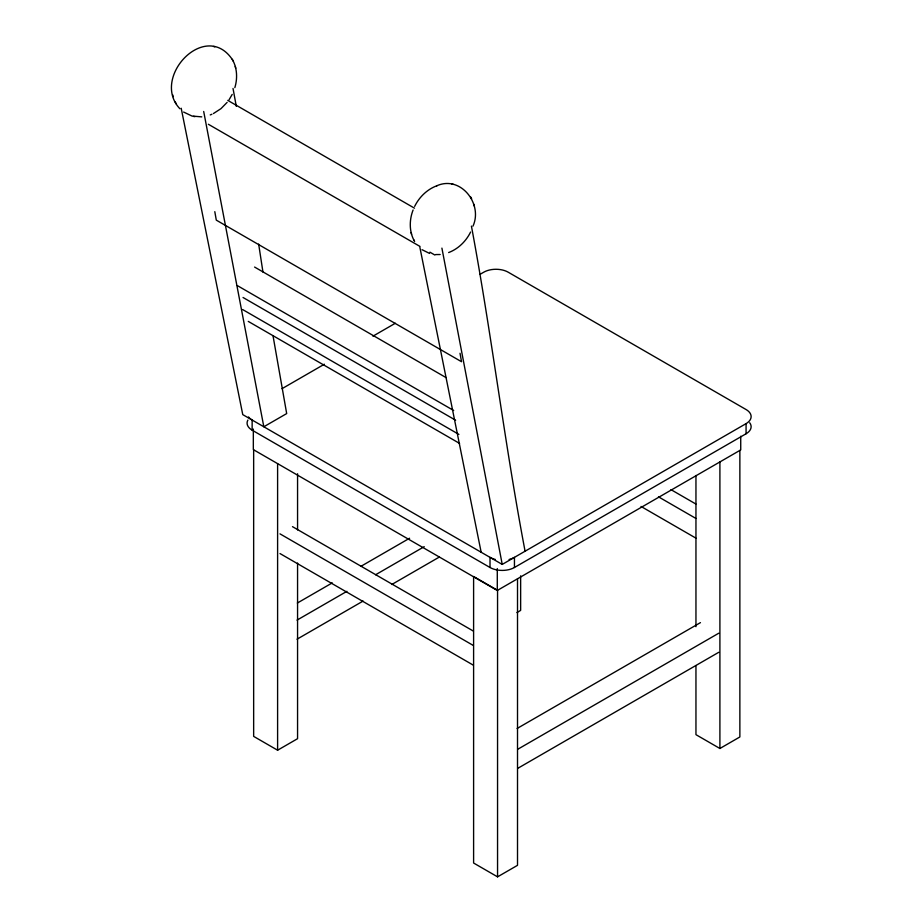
<?xml version="1.0" encoding="UTF-8"?>
<svg xmlns="http://www.w3.org/2000/svg" width="923" height="923" viewBox="0 0 923 923"><rect width="100%" height="100%" fill="white"/><g stroke="black" fill="none" stroke-linecap="round" stroke-linejoin="round"><path stroke-width="1.38" d="M179.881 108.741C150.299 77.555 205.76 19.048 232.619 59.983M234.846 87.639C237.673 78.351 237.199 67.783 232.238 59.291M414.623 241.491C409.074 231.996 409.154 220.032 413.1 209.971M472.98 226.147C483.133 203.821 460.565 174.966 436.614 185.858M232.204 94.4L229.054 99.776M414.658 206.383C419.25 197.072 427.222 189.25 437.064 185.696M470.603 232.042C466.08 241.203 458.293 248.922 448.647 252.556M227.116 102.384L220.989 108.637L213.432 113.541M282.023 388.675L324.365 364.227M372.938 336.18L395.356 323.246M480.029 274.35L483.767 272.193A17.272 9.968 0 0 1 508.192 272.193L746.072 409.535A17.272 9.968 0 0 1 746.072 423.634L746.072 433.764L514.446 567.495A17.272 9.968 0 0 1 490.009 567.495L252.141 430.164A17.272 9.968 0 0 1 247.895 420.08M297.344 603.042L332.268 582.886M360.951 566.318L409.593 538.236M297.01 620.129L346.898 591.331M375.58 574.764L424.222 546.681M297.01 639.212L363.108 601.058M391.802 584.49L439.186 557.134M181.196 108.245L242.761 414.612L502.227 564.414L746.072 423.634M253.329 429.08L253.329 449.616L497.289 590.466L740.731 449.916L740.731 436.221M253.652 449.847L253.652 736.381L277.604 750.214L297.564 738.688L297.564 563.03M516.903 612.56L520.641 610.403L520.641 575.848M517.099 728.478L700.442 622.633M517.965 749.141L718.752 633.213M517.965 768.224L718.752 652.296M497.555 876.85L497.555 590.316L473.603 576.494L473.603 863.017L497.555 876.85L517.515 865.324L517.515 578.79M695.954 665.552L695.954 734.662L719.905 748.495L739.865 736.969L739.865 450.436M210.248 114.913L211.875 114.267M201.745 116.875L191.961 116.033L183.631 112.052M440.156 254.517L435.714 254.563M214.251 46.611L214.967 46.738M213.501 46.473L214.171 46.588M193.484 116.39L194.949 116.656M451.901 184.115L453.378 184.381M429.576 253.433L422.042 249.695M227.773 100.376L414.485 208.171M208.356 124.259L419.965 246.429M429.922 252.175L434.895 255.048M670.975 489.64L695.919 504.05M658.491 496.839L695.919 518.449M254.586 267.059L446.04 377.588M641.035 506.462L695.919 538.144M237.361 285.611L453.678 410.504M243.049 297.494L455.639 420.23M242.576 309.517L458.893 434.398M248.264 321.4L459.596 443.421M292.487 526.652L473.372 631.09M280.004 533.863L473.372 645.5M280.004 553.558L473.372 665.195M470.638 196.922L471.018 197.626M471.261 198.076L471.641 198.791M413.619 239.634L414 240.338M232.85 60.433L233.242 61.149M175.208 101.992L175.601 102.707M175.843 103.145L176.212 103.849M473.684 204.11L474.134 205.875M411.127 232.538L411.577 234.304M235.284 66.468L235.734 68.233M172.728 94.896L173.166 96.661M419.861 247.26L481.16 552.254M441.909 248.114L502.227 564.414M203.695 111.475L263.828 426.772L286.684 413.573L273.093 336.203M471.422 226.1C491.624 334.091 504.546 443.294 525.083 551.216M233.023 88.458L236.3 106.341M460.023 353.244L461.512 361.712L216.294 220.136L214.805 211.667M262.951 272.054L258.659 244.099M719.905 461.962L719.905 748.495M695.954 475.495L695.954 626.671M514.446 567.495L514.446 557.365A17.272 9.968 0 0 1 509.092 559.465M497.289 568.556L497.289 590.466M490.009 567.495L490.009 557.365A17.272 9.968 0 0 0 495.363 559.465M297.564 473.753L297.564 529.906M277.604 463.681L277.604 750.214M252.141 430.164L252.141 420.023A17.272 9.968 0 0 1 248.506 416.942M749.707 422.757A17.272 9.968 0 0 1 746.072 433.764"/></g></svg>
